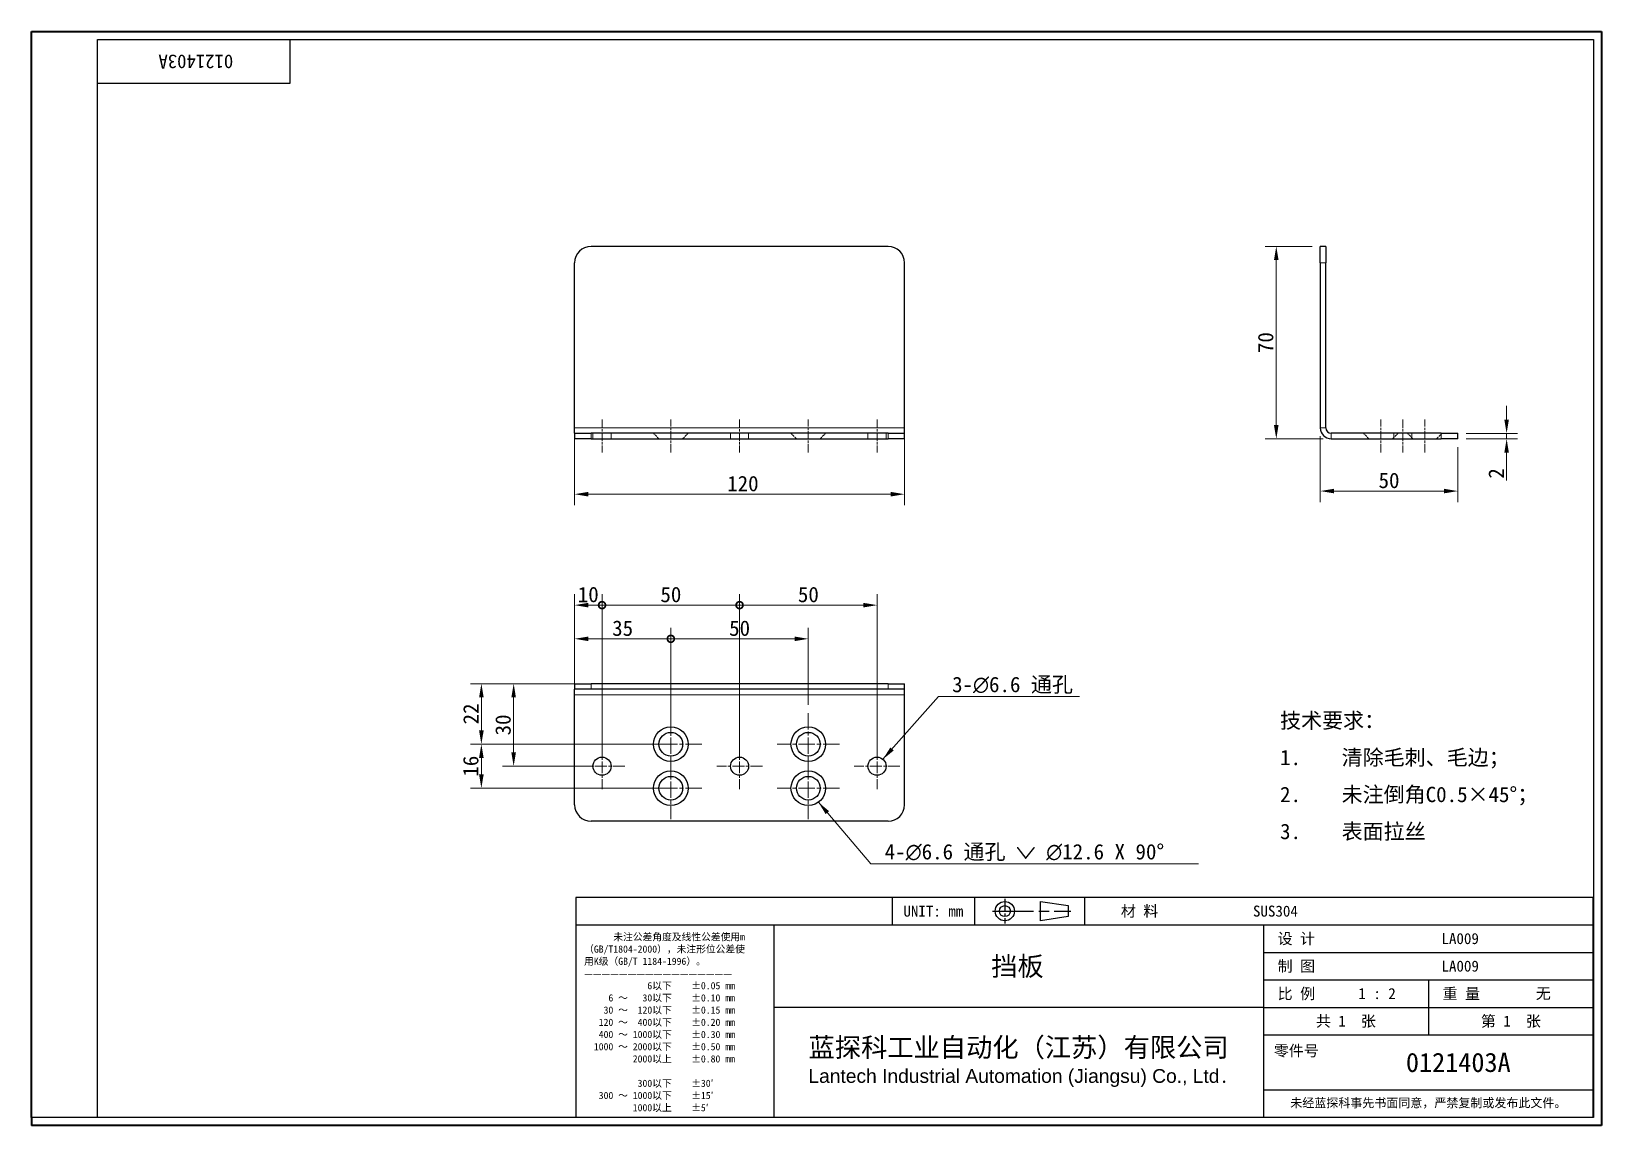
# Model space of a CAD drawing. Header units: millimetres. Extents: x 12 to 583, y 11 to 409.
import ezdxf
from ezdxf.enums import TextEntityAlignment as Align

# ---------------------------------------------------------------- set-up
doc = ezdxf.new("R2010")
doc.units = ezdxf.units.MM
doc.header["$LTSCALE"] = 2
doc.linetypes.add('CHAIN', pattern=[0.3543, 0.2362, -0.0295, 0.0591, -0.0295])
doc.linetypes.add('DASHED', pattern=[0.2067, 0.1654, -0.0413])
for name, color, linetype, lineweight in [('1', 7, 'Continuous', 18), ('可见 (ISO)', 7, 'Continuous', 25), ('可见窄的 (ISO)', 7, 'Continuous', 18), ('图框 (ISO)', 7, 'Continuous', 35), ('标题 (ISO)', 7, 'Continuous', 25)]:
    doc.layers.add(name, color=color, linetype=linetype, lineweight=lineweight)
for name, color, linetype, lineweight, true_color in [('中心标记 (ISO)', 1, 'CHAIN', 18, 0xff0000), ('中心线 (ISO)', 1, 'CHAIN', 18, 0xff0000), ('尺寸 (ISO)', 7, 'Continuous', 18, 0x008000), ('符号 (ISO)', 7, 'Continuous', 18, 0x008000), ('隐藏 (ISO)', 5, 'DASHED', 18, 0x0000ff)]:
    doc.layers.add(name, color=color, linetype=linetype, lineweight=lineweight, true_color=true_color)
doc.styles.add('文本样式164', font='SimSun.ttf')
doc.styles.add('文本样式165', font='SimSun.ttf')
doc.styles.add('文本样式74', font='SimSun.ttf')
doc.styles.add('最新国标', font='simfang.ttf')
doc.styles.add('注释文本 (ISO)', font='simfang.ttf')
doc.dimstyles.new('默认 (GB)', dxfattribs={"dimscale": 2, "dimtxt": 2.8, "dimasz": 2.5, "dimexe": 2, "dimexo": 1.5, "dimgap": 0.5, "dimtad": 1, "dimtoh": 1, "dimdsep": 46, "dimtxsty": '最新国标', "dimcen": 0.09, "dimdle": 10, "dimclrd": 256, "dimclre": 256, "dimclrt": 256, "dimaunit": 1, "dimadec": 3, "dimazin": 2, "dimtfac": 0.535714, "dimtdec": 3, "dimtmove": 0, "dimatfit": 3, "dimfxl": 0, "dimtolj": 1, "dimlwd": -1, "dimlwe": -1, "dimarcsym": 0})
doc.dimstyles.new('默认 (GB)$7', dxfattribs={"dimscale": 2, "dimtxt": 2.8, "dimasz": 2.5, "dimexe": 2, "dimexo": 1.5, "dimgap": 0.5, "dimtad": 1, "dimtoh": 1, "dimdsep": 46, "dimtxsty": '最新国标', "dimcen": 0.09, "dimdle": 10, "dimclrd": 256, "dimclre": 256, "dimclrt": 256, "dimaunit": 1, "dimadec": 3, "dimazin": 2, "dimtfac": 0.535714, "dimtdec": 3, "dimtmove": 0, "dimatfit": 3, "dimfxl": 0, "dimtolj": 1, "dimlwd": -1, "dimlwe": -1, "dimarcsym": 0})

# ---------------------------------------------------------------- blocks, each defined once
blk = doc.blocks.new('图框 最新国标')
at = {"layer": '图框 (ISO)'}
for p, q in [((6, 7), (6, 204.5)), ((6, 204.5), (291.5, 204.5)), ((291.5, 204.5), (291.5, 5.5)), ((6, 7), (6, 5.5)), ((6, 7), (6, 5.5)), ((291.5, 5.5), (6, 5.5))]:
    blk.add_line(p, q, dxfattribs=at)
at = {"layer": '图框 (ISO)', "color": 7, "linetype": 'Continuous', "lineweight": 25}
for p, q in [((18, 203), (290, 203)), ((18, 7), (18, 203)), ((18, 203), (290, 203)), ((53, 203), (53, 195)), ((290, 203), (290, 7)), ((290, 203), (290, 7)), ((53, 195), (18, 195)), ((290, 7), (6, 7)), ((290, 7), (18, 7))]:
    blk.add_line(p, q, dxfattribs=at)
at = {"layer": '图框 (ISO)', "style": '文本样式74'}
blk.add_attdef('零件代号_001', (42.7, 200.25), '', height=2.5, rotation=180, dxfattribs=at)
blk = doc.blocks.new('标题栏 最新国标')
at = {"layer": '标题 (ISO)'}
for p, q in [((381.98, -183.84), (196.98, -183.84)), ((196.98, -183.84), (196.98, -223.84)), ((254.48, -183.84), (254.48, -188.84)), ((269.48, -183.84), (269.48, -188.84)), ((281.48, -188.09), (281.48, -184.59)), ((281.48, -184.59), (286.48, -185.34)), ((286.48, -185.34), (286.48, -187.34)), ((289.48, -183.84), (289.48, -188.84)), ((381.98, -223.84), (381.98, -183.84)), ((383.48, -183.84), (383.48, -225.34)), ((286.48, -187.34), (281.48, -188.09)), ((196.98, -188.84), (381.98, -188.84)), ((232.98, -188.84), (232.98, -223.84)), ((321.98, -188.84), (321.98, -223.84)), ((321.98, -193.84), (381.98, -193.84)), ((321.98, -198.84), (381.98, -198.84)), ((351.98, -198.84), (351.98, -208.84)), ((321.98, -203.84), (232.98, -203.84)), ((321.98, -203.84), (381.98, -203.84)), ((321.98, -208.84), (381.98, -208.84)), ((321.98, -218.84), (381.98, -218.84)), ((196.98, -223.84), (381.98, -223.84)), ((383.48, -225.34), (196.98, -225.34))]:
    blk.add_line(p, q, dxfattribs=at)
at = {"layer": '标题 (ISO)', "linetype": 'CHAIN', "ltscale": 5.000333}
blk.add_line((274.98, -184.09), (274.98, -188.59), dxfattribs=at)
at = {"layer": '标题 (ISO)', "linetype": 'CHAIN', "ltscale": 15.834605}
blk.add_line((272.73, -186.34), (286.98, -186.34), dxfattribs=at)
at = {"layer": '标题 (ISO)'}
for radius in [1.75, 1]:
    blk.add_circle((274.98, -186.34), radius, dxfattribs=at)
at = {"layer": '1', "style": '文本样式164'}
for s, p in [('UNIT: mm', (261.98, -186.34)), ('材 料', (299.48, -186.34)), ('设 计', (327.98, -191.34)), ('制 图', (327.98, -196.34)), ('比 例', (327.98, -201.34)), ('重 量', (357.98, -201.34)), ('共 1  张', (336.98, -206.34)), ('第 1  张', (366.98, -206.34))]:
    blk.add_text(s, height=2, dxfattribs=at).set_placement(p, align=Align.MIDDLE_CENTER)
at = {"layer": '标题 (ISO)', "style": '注释文本 (ISO)'}
for s, insert, char_height, attachment_point, line_spacing_factor in [('\\fSimSun|b0|i0;{\\H1.3000;      未注公差角度及线性公差使用m\\P}\\fSimSun|b0|i0;{\\H1.3000;（GB/T1804-2000），未注形位公差使\\P}\\fSimSun|b0|i0;{\\H1.3000;用K级（GB/T 1184-1996）。\\P}\\fSimSun|b0|i0;{\\H1.3000;—————————————————\\P}\\fSimSun|b0|i0;{\\H1.3000;             6以下    ±0.05 mm\\P}\\fSimSun|b0|i0;{\\H1.3000;     6 ～   30以下    ±0.10 mm\\P}\\fSimSun|b0|i0;{\\H1.3000;    30 ～  120以下    ±0.15 mm\\P}\\fSimSun|b0|i0;{\\H1.3000;   120 ～  400以下    ±0.20 mm\\P}\\fSimSun|b0|i0;{\\H1.3000;   400 ～ 1000以下    ±0.30 mm\\P}\\fSimSun|b0|i0;{\\H1.3000;  1000 ～ 2000以下    ±0.50 mm\\P}\\fSimSun|b0|i0;{\\H1.3000;          2000以上    ±0.80 mm\\P}\\fSimSun|b0|i0;{\\H1.3000;\\P}\\fSimSun|b0|i0;{\\H1.3000;           300以下    ±30′\\P}\\fSimSun|b0|i0;{\\H1.3000;   300 ～ 1000以下    ±15′\\P}\\fSimSun|b0|i0;{\\H1.3000;          1000以上    ±5′}', (198.48, -206.63), 1.3, 4, 1.023913), ('{\\fMicrosoft YaHei|b0|i0|c134|p34;\\H1.75x;蓝探科工业自动化（江苏）有限公司\\P\\fArial|b0|i0|c0|p34;\\H0.71429x;Lantech Industrial Automation (Jiangsu) Co., Ltd\\fFangSong|b0|i0|c134|p49;.\\H1.15195x; }', (277.48, -213.84), 2, 5, 0.978695)]:
    blk.add_mtext(s, dxfattribs=dict(at, insert=insert, char_height=char_height, attachment_point=attachment_point, line_spacing_factor=line_spacing_factor))
at = {"layer": '标题 (ISO)', "attachment_point": 5, "style": '注释文本 (ISO)'}
for s, insert, char_height in [('\\fFangSong|b0|i0;零件号', (327.98, -211.84), 2), ('\\fSimSun|b0|i0;{\\H1.6000;未经蓝探科事先书面同意，严禁复制或发布此文件。}', (351.98, -221.34), 1.6)]:
    blk.add_mtext(s, dxfattribs=dict(at, insert=insert, char_height=char_height))
at = {"layer": '标题 (ISO)'}
for tag, p, height, style in [('材料_001', (320.09, -187.33), 2, '注释文本 (ISO)'), ('设计人_001', (354.37, -192.33), 2, '注释文本 (ISO)'), ('库存编号_001', (272.5, -198.11), 3.5, '文本样式165'), ('设计人_001', (354.37, -197.33), 2, '注释文本 (ISO)'), ('视图比例_001', (339.26, -202.33), 2, '注释文本 (ISO)'), ('质量\\P3;_001', (371.53, -202.3), 2, '注释文本 (ISO)'), ('零件代号_001', (347.9, -215.59), 3.5, '文本样式165')]:
    blk.add_attdef(tag, p, '', height=height, dxfattribs=dict(at, style=style))
blk = doc.blocks.new('_DotSmall')
at = {"color": 0, "linetype": 'ByBlock', "const_width": 0.5}
blk.add_lwpolyline([(-0.0625, 0, 1), (0.0625, 0, 1)], format="xyb", close=True, dxfattribs=at)
blk = doc.blocks.new('*D5')
at = {"layer": 'Defpoints', "color": 0, "transparency": 16777216}
for p in [(244.52, 188.06), (209.52, 167.73), (244.52, 149.73)]:
    blk.add_point(p, dxfattribs=at)
at = {"layer": '尺寸 (ISO)', "color": 116, "true_color": 0x00803f, "transparency": 16777216}
for p, q in [((209.52, 170.73), (209.52, 192.06)), ((244.52, 152.73), (244.52, 192.06)), ((214.52, 188.06), (244.52, 188.06))]:
    blk.add_line(p, q, dxfattribs=at)
blk.add_solid([(214.52, 188.89), (214.52, 187.23), (209.52, 188.06)], dxfattribs=at)
at = {"layer": '尺寸 (ISO)', "color": 116, "true_color": 0x00803f, "transparency": 16777216, "xscale": 5, "yscale": 5, "zscale": 5}
blk.add_blockref('_DotSmall', (244.52, 188.06), dxfattribs=at)
at = {"layer": '尺寸 (ISO)', "transparency": 16777216, "insert": (227, 191.89), "char_height": 5.6, "attachment_point": 5, "style": '最新国标'}
blk.add_mtext('\\A1;35', dxfattribs=at)
blk = doc.blocks.new('*D7')
at = {"layer": 'Defpoints', "color": 0, "transparency": 16777216}
for p in [(294.52, 188.06), (294.52, 161.03), (244.52, 149.73)]:
    blk.add_point(p, dxfattribs=at)
at = {"layer": '尺寸 (ISO)', "color": 116, "true_color": 0x00803f, "transparency": 16777216}
for p, q in [((244.52, 152.73), (244.52, 192.06)), ((294.52, 164.03), (294.52, 192.06)), ((244.52, 188.06), (289.52, 188.06))]:
    blk.add_line(p, q, dxfattribs=at)
blk.add_solid([(289.52, 188.89), (289.52, 187.23), (294.52, 188.06)], dxfattribs=at)
at = {"layer": '尺寸 (ISO)', "color": 116, "true_color": 0x00803f, "transparency": 16777216, "xscale": 5, "yscale": 5, "zscale": 5, "rotation": 180}
blk.add_blockref('_DotSmall', (244.52, 188.06), dxfattribs=at)
at = {"layer": '尺寸 (ISO)', "transparency": 16777216, "insert": (269.54, 191.89), "char_height": 5.6, "attachment_point": 5, "style": '最新国标'}
blk.add_mtext('\\A1;50', dxfattribs=at)
blk = doc.blocks.new('*D8')
at = {"layer": 'Defpoints', "color": 0, "transparency": 16777216}
for p in [(219.52, 200.31), (209.52, 167.73), (219.52, 141.73)]:
    blk.add_point(p, dxfattribs=at)
at = {"layer": '尺寸 (ISO)', "color": 116, "true_color": 0x00803f, "transparency": 16777216}
for p, q in [((209.52, 170.73), (209.52, 204.31)), ((214.52, 200.31), (219.52, 200.31)), ((219.52, 144.73), (219.52, 204.31))]:
    blk.add_line(p, q, dxfattribs=at)
blk.add_solid([(214.52, 201.14), (214.52, 199.47), (209.52, 200.31)], dxfattribs=at)
at = {"layer": '尺寸 (ISO)', "color": 116, "true_color": 0x00803f, "transparency": 16777216, "xscale": 5, "yscale": 5, "zscale": 5}
blk.add_blockref('_DotSmall', (219.52, 200.31), dxfattribs=at)
at = {"layer": '尺寸 (ISO)', "transparency": 16777216, "insert": (214.5, 204.14), "char_height": 5.6, "attachment_point": 5, "style": '最新国标'}
blk.add_mtext('\\A1;10', dxfattribs=at)
blk = doc.blocks.new('*D9')
at = {"layer": 'Defpoints', "color": 0, "transparency": 16777216}
for p in [(269.52, 200.31), (219.52, 141.73), (269.52, 141.73)]:
    blk.add_point(p, dxfattribs=at)
at = {"layer": '尺寸 (ISO)', "color": 116, "true_color": 0x00803f, "transparency": 16777216}
for p, q in [((219.52, 144.73), (219.52, 204.31)), ((219.52, 200.31), (269.52, 200.31)), ((269.52, 144.73), (269.52, 204.31))]:
    blk.add_line(p, q, dxfattribs=at)
at = {"layer": '尺寸 (ISO)', "color": 116, "true_color": 0x00803f, "transparency": 16777216, "xscale": 5, "yscale": 5, "zscale": 5, "rotation": 180}
blk.add_blockref('_DotSmall', (219.52, 200.31), dxfattribs=at)
at = {"layer": '尺寸 (ISO)', "color": 116, "true_color": 0x00803f, "transparency": 16777216, "xscale": 5, "yscale": 5, "zscale": 5}
blk.add_blockref('_DotSmall', (269.52, 200.31), dxfattribs=at)
at = {"layer": '尺寸 (ISO)', "transparency": 16777216, "insert": (244.54, 204.14), "char_height": 5.6, "attachment_point": 5, "style": '最新国标'}
blk.add_mtext('\\A1;50', dxfattribs=at)
blk = doc.blocks.new('*D10')
at = {"layer": 'Defpoints', "color": 0, "transparency": 16777216}
for p in [(319.52, 200.31), (269.52, 141.73), (319.52, 141.73)]:
    blk.add_point(p, dxfattribs=at)
at = {"layer": '尺寸 (ISO)', "color": 116, "true_color": 0x00803f, "transparency": 16777216}
for p, q in [((269.52, 144.73), (269.52, 204.31)), ((269.52, 200.31), (314.52, 200.31)), ((319.52, 144.73), (319.52, 204.31))]:
    blk.add_line(p, q, dxfattribs=at)
blk.add_solid([(314.52, 201.14), (314.52, 199.47), (319.52, 200.31)], dxfattribs=at)
at = {"layer": '尺寸 (ISO)', "color": 116, "true_color": 0x00803f, "transparency": 16777216, "xscale": 5, "yscale": 5, "zscale": 5, "rotation": 180}
blk.add_blockref('_DotSmall', (269.52, 200.31), dxfattribs=at)
at = {"layer": '尺寸 (ISO)', "transparency": 16777216, "insert": (294.54, 204.14), "char_height": 5.6, "attachment_point": 5, "style": '最新国标'}
blk.add_mtext('\\A1;50', dxfattribs=at)
blk = doc.blocks.new('*D11')
at = {"layer": 'Defpoints', "color": 0, "transparency": 16777216}
for p in [(215.52, 171.73), (175.63, 149.73), (244.52, 149.73)]:
    blk.add_point(p, dxfattribs=at)
at = {"layer": '尺寸 (ISO)', "color": 116, "true_color": 0x00803f, "transparency": 16777216}
for p, q in [((212.52, 171.73), (171.63, 171.73)), ((175.63, 166.73), (175.63, 154.73)), ((241.52, 149.73), (171.63, 149.73))]:
    blk.add_line(p, q, dxfattribs=at)
for points in [[(174.8, 166.73), (176.47, 166.73), (175.63, 171.73)], [(174.8, 154.73), (176.47, 154.73), (175.63, 149.73)]]:
    blk.add_solid(points, dxfattribs=at)
at = {"layer": '尺寸 (ISO)', "transparency": 16777216, "insert": (171.83, 160.73), "char_height": 5.6, "attachment_point": 5, "rotation": 90, "style": '最新国标'}
blk.add_mtext('\\A1;22', dxfattribs=at)
blk = doc.blocks.new('*D12')
at = {"layer": 'Defpoints', "color": 0, "transparency": 16777216}
for p in [(215.52, 171.73), (187.37, 141.73), (219.52, 141.73)]:
    blk.add_point(p, dxfattribs=at)
at = {"layer": '尺寸 (ISO)', "color": 116, "true_color": 0x00803f, "transparency": 16777216}
for p, q in [((212.52, 171.73), (183.37, 171.73)), ((187.37, 166.73), (187.37, 146.73)), ((216.52, 141.73), (183.37, 141.73))]:
    blk.add_line(p, q, dxfattribs=at)
for points in [[(186.54, 166.73), (188.2, 166.73), (187.37, 171.73)], [(186.54, 146.73), (188.2, 146.73), (187.37, 141.73)]]:
    blk.add_solid(points, dxfattribs=at)
at = {"layer": '尺寸 (ISO)', "transparency": 16777216, "insert": (183.54, 156.73), "char_height": 5.6, "attachment_point": 5, "rotation": 90, "style": '最新国标'}
blk.add_mtext('\\A1;30', dxfattribs=at)
blk = doc.blocks.new('*D13')
at = {"layer": 'Defpoints', "color": 0, "transparency": 16777216}
for p in [(244.52, 149.73), (175.63, 133.73), (244.52, 133.73)]:
    blk.add_point(p, dxfattribs=at)
at = {"layer": '尺寸 (ISO)', "color": 116, "true_color": 0x00803f, "transparency": 16777216}
for p, q in [((241.52, 149.73), (171.63, 149.73)), ((175.63, 144.73), (175.63, 138.73)), ((241.52, 133.73), (171.63, 133.73))]:
    blk.add_line(p, q, dxfattribs=at)
for points in [[(174.8, 144.73), (176.47, 144.73), (175.63, 149.73)], [(174.8, 138.73), (176.47, 138.73), (175.63, 133.73)]]:
    blk.add_solid(points, dxfattribs=at)
at = {"layer": '尺寸 (ISO)', "transparency": 16777216, "insert": (171.8, 141.73), "char_height": 5.6, "attachment_point": 5, "rotation": 90, "style": '最新国标'}
blk.add_mtext('\\A1;16', dxfattribs=at)
blk = doc.blocks.new('*D14')
at = {"layer": 'Defpoints', "color": 0, "transparency": 16777216}
for p in [(209.52, 264.8), (329.52, 264.8), (329.52, 240.66)]:
    blk.add_point(p, dxfattribs=at)
at = {"layer": '尺寸 (ISO)', "color": 116, "true_color": 0x00803f, "transparency": 16777216}
for p, q in [((209.52, 261.8), (209.52, 236.66)), ((329.52, 261.8), (329.52, 236.66)), ((214.52, 240.66), (324.52, 240.66))]:
    blk.add_line(p, q, dxfattribs=at)
for points in [[(214.52, 241.5), (214.52, 239.83), (209.52, 240.66)], [(324.52, 241.5), (324.52, 239.83), (329.52, 240.66)]]:
    blk.add_solid(points, dxfattribs=at)
at = {"layer": '尺寸 (ISO)', "transparency": 16777216, "insert": (270.73, 244.49), "char_height": 5.6, "attachment_point": 5, "style": '最新国标'}
blk.add_mtext('\\A1;120', dxfattribs=at)
blk = doc.blocks.new('*D15')
at = {"layer": 'Defpoints', "color": 0, "transparency": 16777216}
for p in [(480.7, 330.8), (464.7, 260.8), (484.7, 260.8)]:
    blk.add_point(p, dxfattribs=at)
at = {"layer": '尺寸 (ISO)', "color": 116, "true_color": 0x00803f, "transparency": 16777216}
for p, q in [((477.7, 330.8), (460.7, 330.8)), ((464.7, 325.8), (464.7, 265.8)), ((481.7, 260.8), (460.7, 260.8))]:
    blk.add_line(p, q, dxfattribs=at)
for points in [[(463.86, 325.8), (465.53, 325.8), (464.7, 330.8)], [(463.86, 265.8), (465.53, 265.8), (464.7, 260.8)]]:
    blk.add_solid(points, dxfattribs=at)
at = {"layer": '尺寸 (ISO)', "transparency": 16777216, "insert": (460.86, 295.8), "char_height": 5.6, "attachment_point": 5, "rotation": 90, "style": '最新国标'}
blk.add_mtext('\\A1;70', dxfattribs=at)
blk = doc.blocks.new('*D16')
at = {"layer": 'Defpoints', "color": 0, "transparency": 16777216}
for p in [(480.7, 264.8), (530.7, 260.8), (530.7, 241.8)]:
    blk.add_point(p, dxfattribs=at)
at = {"layer": '尺寸 (ISO)', "color": 116, "true_color": 0x00803f, "transparency": 16777216}
for p, q in [((480.7, 261.8), (480.7, 237.8)), ((530.7, 257.8), (530.7, 237.8)), ((485.7, 241.8), (525.7, 241.8))]:
    blk.add_line(p, q, dxfattribs=at)
for points in [[(485.7, 242.64), (485.7, 240.97), (480.7, 241.8)], [(525.7, 242.64), (525.7, 240.97), (530.7, 241.8)]]:
    blk.add_solid(points, dxfattribs=at)
at = {"layer": '尺寸 (ISO)', "transparency": 16777216, "insert": (505.7, 245.64), "char_height": 5.6, "attachment_point": 5, "style": '最新国标'}
blk.add_mtext('\\A1;50', dxfattribs=at)
blk = doc.blocks.new('*D17')
at = {"layer": 'Defpoints', "color": 0, "transparency": 16777216}
for p in [(530.7, 262.8), (530.7, 260.8), (548.46, 260.8)]:
    blk.add_point(p, dxfattribs=at)
at = {"layer": '尺寸 (ISO)', "color": 116, "true_color": 0x00803f, "transparency": 16777216}
for p, q in [((548.46, 267.8), (548.46, 272.8)), ((533.7, 262.8), (552.46, 262.8)), ((548.46, 262.8), (548.46, 260.8)), ((533.7, 260.8), (552.46, 260.8)), ((548.46, 255.8), (548.46, 245.64))]:
    blk.add_line(p, q, dxfattribs=at)
for points in [[(547.63, 267.8), (549.29, 267.8), (548.46, 262.8)], [(547.63, 255.8), (549.29, 255.8), (548.46, 260.8)]]:
    blk.add_solid(points, dxfattribs=at)
at = {"layer": '尺寸 (ISO)', "transparency": 16777216, "insert": (544.66, 248.22), "char_height": 5.6, "attachment_point": 5, "rotation": 90, "style": '最新国标'}
blk.add_mtext('\\A1;2', dxfattribs=at)

msp = doc.modelspace()

# ---------------------------------------------------------------- linework, layer by layer
at = {"layer": '中心标记 (ISO)', "ltscale": 12.556543}
for p, q in [((244.522, 161.028), (244.522, 138.428)), ((294.522, 161.028), (294.522, 138.428)), ((255.822, 149.728), (233.222, 149.728)), ((305.822, 149.728), (283.222, 149.728)), ((244.522, 145.028), (244.522, 122.428)), ((294.522, 145.028), (294.522, 122.428)), ((255.822, 133.728), (233.222, 133.728)), ((305.822, 133.728), (283.222, 133.728))]:
    msp.add_line(p, q, dxfattribs=at)
at = {"layer": '中心标记 (ISO)', "ltscale": 9.222921}
for p, q in [((219.522, 150.028), (219.522, 133.428)), ((269.522, 150.028), (269.522, 133.428)), ((319.522, 150.028), (319.522, 133.428)), ((227.822, 141.728), (211.222, 141.728)), ((277.822, 141.728), (261.222, 141.728)), ((327.822, 141.728), (311.222, 141.728))]:
    msp.add_line(p, q, dxfattribs=at)
at = {"layer": '中心线 (ISO)', "ltscale": 6.667144}
for p, q in [((219.522, 267.805), (219.522, 255.805)), ((244.522, 255.805), (244.522, 267.805)), ((269.522, 267.805), (269.522, 255.805)), ((294.522, 255.805), (294.522, 267.805)), ((319.522, 267.805), (319.522, 255.805)), ((502.696, 255.805), (502.696, 267.805)), ((510.696, 267.805), (510.696, 255.805)), ((518.696, 255.805), (518.696, 267.805))]:
    msp.add_line(p, q, dxfattribs=at)
at = {"layer": '可见 (ISO)'}
for p, q in [((323.522, 330.805), (215.522, 330.805)), ((482.696, 330.805), (480.696, 330.805)), ((480.696, 324.805), (480.696, 330.805)), ((482.696, 330.805), (482.696, 324.805)), ((209.522, 264.805), (209.522, 324.805)), ((329.522, 264.805), (329.522, 324.805)), ((480.696, 324.805), (480.696, 264.805)), ((482.696, 264.805), (482.696, 324.805)), ((209.522, 262.805), (209.522, 264.805)), ((209.522, 262.805), (215.522, 262.805)), ((209.522, 262.805), (209.522, 260.805)), ((323.522, 262.805), (215.522, 262.805)), ((323.522, 262.805), (329.522, 262.805)), ((329.522, 262.805), (329.522, 264.805)), ((329.522, 260.805), (329.522, 262.805)), ((524.696, 262.805), (484.696, 262.805)), ((524.696, 262.805), (530.696, 262.805)), ((530.696, 260.805), (530.696, 262.805)), ((215.522, 260.805), (209.522, 260.805)), ((215.522, 260.805), (323.522, 260.805)), ((329.522, 260.805), (323.522, 260.805)), ((484.696, 260.805), (524.696, 260.805)), ((530.696, 260.805), (524.696, 260.805)), ((209.522, 171.728), (215.522, 171.728)), ((209.522, 171.728), (209.522, 169.728)), ((323.522, 171.728), (215.522, 171.728)), ((323.522, 171.728), (329.522, 171.728)), ((329.522, 169.728), (329.522, 171.728)), ((215.522, 169.728), (209.522, 169.728)), ((209.522, 167.728), (209.522, 169.728)), ((209.522, 127.728), (209.522, 167.728)), ((323.522, 169.728), (215.522, 169.728)), ((329.522, 169.728), (323.522, 169.728)), ((329.522, 167.728), (329.522, 169.728)), ((329.522, 127.728), (329.522, 167.728)), ((323.522, 121.728), (215.522, 121.728))]:
    msp.add_line(p, q, dxfattribs=at)
for centre, radius in [((244.522, 149.728), 6.3), ((294.522, 149.728), 6.3), ((244.522, 149.728), 4.3), ((294.522, 149.728), 4.3), ((219.522, 141.728), 3.3), ((269.522, 141.728), 3.3), ((319.522, 141.728), 3.3), ((244.522, 133.728), 6.3), ((244.522, 133.728), 4.3), ((294.522, 133.728), 6.3), ((294.522, 133.728), 4.3)]:
    msp.add_circle(centre, radius, dxfattribs=at)
for centre, radius, start, end in [((215.522, 324.805), 6, 90, 180), ((323.522, 324.805), 6, 0, 90), ((484.696, 264.805), 4, 180, 270), ((484.696, 264.805), 2, 180, 270), ((215.522, 127.728), 6, 180, 270), ((323.522, 127.728), 6, 270, 0)]:
    msp.add_arc(centre, radius, start, end, dxfattribs=at)
at = {"layer": '可见窄的 (ISO)'}
for p, q in [((480.696, 324.805), (482.696, 324.805)), ((209.522, 264.805), (329.522, 264.805)), ((215.522, 260.805), (215.522, 262.805)), ((323.522, 262.805), (323.522, 260.805)), ((480.696, 264.805), (482.696, 264.805)), ((484.696, 260.805), (484.696, 262.805)), ((524.696, 262.805), (524.696, 260.805)), ((215.522, 169.728), (215.522, 171.728)), ((323.522, 171.728), (323.522, 169.728)), ((209.522, 167.728), (329.522, 167.728))]:
    msp.add_line(p, q, dxfattribs=at)
at = {"layer": '隐藏 (ISO)', "ltscale": 1.904597}
for p, q in [((216.222, 262.805), (216.222, 260.805)), ((222.822, 262.805), (222.822, 260.805)), ((266.222, 262.805), (266.222, 260.805)), ((272.822, 262.805), (272.822, 260.805)), ((316.222, 262.805), (316.222, 260.805)), ((322.822, 262.805), (322.822, 260.805)), ((507.396, 262.805), (507.396, 260.805)), ((513.996, 262.805), (513.996, 260.805))]:
    msp.add_line(p, q, dxfattribs=at)
at = {"layer": '隐藏 (ISO)', "ltscale": 2.693548}
for p, q in [((240.222, 260.805), (238.222, 262.805)), ((248.822, 260.805), (250.822, 262.805)), ((290.222, 260.805), (288.222, 262.805)), ((298.822, 260.805), (300.822, 262.805)), ((498.396, 260.805), (496.396, 262.805)), ((506.996, 260.805), (508.996, 262.805)), ((514.396, 260.805), (512.396, 262.805)), ((522.996, 260.805), (524.996, 262.805))]:
    msp.add_line(p, q, dxfattribs=at)

# ---------------------------------------------------------------- block references
at = {"xscale": 2, "yscale": 2, "zscale": 2}
msp.add_blockref('图框 最新国标', (0, 0), dxfattribs=at).add_auto_attribs({'零件代号_001': '0121403A'})
ref = msp.add_blockref('标题栏 最新国标', (-183.965, 461.689), dxfattribs=dict(xscale=2, yscale=2, zscale=2))
ref.add_attrib('零件代号_001', '0121403A', (511.841, 30.5), dxfattribs={"layer": '标题 (ISO)', "height": 7, "style": '文本样式165'})
ref.add_attrib('库存编号_001', '挡板', (361.028, 65.461), dxfattribs={"layer": '标题 (ISO)', "height": 7, "style": '文本样式165'})
ref.add_attrib('质量\\P3;_001', '无', (559.086, 57.08), dxfattribs={"layer": '标题 (ISO)', "height": 4, "style": '注释文本 (ISO)'})
ref.add_attrib('视图比例_001', '1 : 2', (494.56, 57.034), dxfattribs={"layer": '标题 (ISO)', "height": 4, "style": '注释文本 (ISO)'})
ref.add_attrib('设计人_001', 'LA009', (524.777, 77.023), dxfattribs={"layer": '标题 (ISO)', "height": 4, "style": '注释文本 (ISO)'})
ref.add_attrib('设计人_001', 'LA009', (524.777, 67.023), dxfattribs={"layer": '标题 (ISO)', "height": 4, "style": '注释文本 (ISO)'})
ref.add_attrib('材料_001', 'SUS304', (456.223, 87.023), dxfattribs={"layer": '标题 (ISO)', "height": 4, "style": '注释文本 (ISO)'})

# ---------------------------------------------------------------- texts
at = {"layer": '符号 (ISO)', "char_height": 5.6}
for s, insert, width, attachment_point, line_spacing_factor, style in [('3-\\fAIGDT|b0|i0;{\\H5.6000;n}\\fFangSong|b0|i0;{\\H5.6000;6.6 通孔}', (346.811, 168.039), 48.67574, 7, 0.49, '最新国标'), ('\\fFangSong|b0|i0;{\\H5.6000;技术要求：\\P}\\fFangSong|b0|i0;{\\H5.6000;1.^I}\\fFangSong|b0|i0;{\\H5.6000;清除毛刺、毛边；\\P}\\fFangSong|b0|i0;{\\H5.6000;2.^I}\\fFangSong|b0|i0;{\\H5.6000;未注倒角C0.5×45°；\\P}\\fFangSong|b0|i0;{\\H5.6000;3.^I}\\fFangSong|b0|i0;{\\H5.6000;表面拉丝}', (466.068, 137.876), 100.63626, 4, 1.441304, '注释文本 (ISO)'), ('4-\\fAIGDT|b0|i0;{\\H5.6000;n}\\fFangSong|b0|i0;{\\H5.6000;6.6 通孔 }\\fAIGDT|b0|i0;{\\H5.6000;w}\\fFangSong|b0|i0;{\\H5.6000; }\\fAIGDT|b0|i0;{\\H5.6000;n}\\fFangSong|b0|i0;{\\H5.6000;12.6 X 90°}', (322.317, 107.207), 122.34738, 7, 0.49, '最新国标')]:
    msp.add_mtext(s, dxfattribs=dict(at, insert=insert, width=width, attachment_point=attachment_point, line_spacing_factor=line_spacing_factor, style=style))

# ---------------------------------------------------------------- dimensions: what is measured, and where the dimension line sits
at = {"layer": '尺寸 (ISO)', "color": 116, "true_color": 0x00803f}
for base, p1, p2, angle, override, picture, middle in [((464.696, 260.805), (480.696, 330.805), (484.696, 260.805), 270, {"dimgap": 0.5, "dimtoh": 0, "dimdec": 2, "dimtol": 0, "dimlim": 0, "dimtp": 0, "dimtm": 0, "dimtdec": 3, "dimtofl": 0, "dimatfit": 1}, '*D15', (464.696, 295.805)), ((548.461, 260.805), (530.696, 262.805), (530.696, 260.805), 90, {"dimgap": 0.5, "dimtoh": 0, "dimdec": 2, "dimtol": 0, "dimlim": 0, "dimtp": 0, "dimtm": 0, "dimtdec": 3, "dimtofl": 1, "dimatfit": 1}, '*D17', (548.461, 248.221)), ((530.696, 241.805), (480.696, 264.805), (530.696, 260.805), 180, {"dimgap": 0.5, "dimtoh": 0, "dimdec": 2, "dimtol": 0, "dimlim": 0, "dimtp": 0, "dimtm": 0, "dimtdec": 3, "dimtofl": 0, "dimatfit": 1}, '*D16', (505.696, 241.805)), ((219.522, 200.305), (209.522, 167.728), (219.522, 141.728), 180, {"dimgap": 0.5, "dimtoh": 0, "dimdec": 2, "dimblk2": 'DotSmall', "dimsah": 1, "dimdle": 0, "dimtol": 0, "dimlim": 0, "dimtp": 0, "dimtm": 0, "dimtdec": 3, "dimtofl": 1, "dimatfit": 1}, '*D8', (214.502, 200.305)), ((269.522, 200.305), (219.522, 141.728), (269.522, 141.728), 180, {"dimgap": 0.5, "dimtoh": 0, "dimdec": 2, "dimblk1": 'DotSmall', "dimblk2": 'DotSmall', "dimsah": 1, "dimdle": 0, "dimtol": 0, "dimlim": 0, "dimtp": 0, "dimtm": 0, "dimtdec": 3, "dimtofl": 0, "dimatfit": 1}, '*D9', (244.542, 200.305)), ((319.522, 200.305), (269.522, 141.728), (319.522, 141.728), 180, {"dimgap": 0.5, "dimtoh": 0, "dimdec": 2, "dimblk1": 'DotSmall', "dimsah": 1, "dimdle": 0, "dimtol": 0, "dimlim": 0, "dimtp": 0, "dimtm": 0, "dimtdec": 3, "dimtofl": 0, "dimatfit": 1}, '*D10', (294.542, 200.305)), ((244.522, 188.059), (209.522, 167.728), (244.522, 149.728), 180, {"dimgap": 0.5, "dimtoh": 0, "dimdec": 2, "dimblk2": 'DotSmall', "dimsah": 1, "dimdle": 0, "dimtol": 0, "dimlim": 0, "dimtp": 0, "dimtm": 0, "dimtdec": 3, "dimtofl": 0, "dimatfit": 1}, '*D5', (227.002, 188.059)), ((294.522, 188.059), (244.522, 149.728), (294.522, 161.028), 180, {"dimgap": 0.5, "dimtoh": 0, "dimdec": 2, "dimblk1": 'DotSmall', "dimsah": 1, "dimdle": 0, "dimtol": 0, "dimlim": 0, "dimtp": 0, "dimtm": 0, "dimtdec": 3, "dimtofl": 0, "dimatfit": 1}, '*D7', (269.542, 188.059)), ((175.634, 149.728), (215.522, 171.728), (244.522, 149.728), 90, {"dimgap": 0.5, "dimtoh": 0, "dimdec": 2, "dimtol": 0, "dimlim": 0, "dimtp": 0, "dimtm": 0, "dimtdec": 3, "dimtofl": 0, "dimatfit": 1}, '*D11', (175.634, 160.728)), ((187.37, 141.728), (215.522, 171.728), (219.522, 141.728), 90, {"dimgap": 0.5, "dimtoh": 0, "dimdec": 2, "dimtol": 0, "dimlim": 0, "dimtp": 0, "dimtm": 0, "dimtdec": 3, "dimtofl": 0, "dimatfit": 1}, '*D12', (187.37, 156.728)), ((175.634, 133.728), (244.522, 149.728), (244.522, 133.728), 90, {"dimgap": 0.5, "dimtoh": 0, "dimdec": 2, "dimtol": 0, "dimlim": 0, "dimtp": 0, "dimtm": 0, "dimtdec": 3, "dimtofl": 0, "dimatfit": 1}, '*D13', (175.634, 141.728))]:
    dim = msp.add_linear_dim(base=base, p1=p1, p2=p2, angle=angle, dimstyle='默认 (GB)', override=override, dxfattribs=at)
    dim.commit()
    dim.dimension.update_dxf_attribs({"geometry": picture, "text_midpoint": middle, "dimtype": 160})
dim = msp.add_linear_dim(base=(329.522, 240.662), p1=(209.522, 264.805), p2=(329.522, 264.805), dimstyle='默认 (GB)', override={"dimgap": 0.5, "dimtoh": 0, "dimdec": 2, "dimtol": 0, "dimlim": 0, "dimtp": 0, "dimtm": 0, "dimtdec": 3, "dimtofl": 0, "dimatfit": 1}, dxfattribs=at)
dim.commit()
dim.dimension.update_dxf_attribs({"geometry": '*D14', "text_midpoint": (270.729, 240.662), "dimtype": 160})

# ---------------------------------------------------------------- leaders
at = {"layer": '符号 (ISO)', "annotation_type": 0, "has_hookline": 1, "hookline_direction": 0}
for points, text_width in [([(321.654, 144.247), (341.811, 167.106), (346.811, 167.106)], 46.354), ([(298.205, 128.616), (317.317, 106.274), (322.317, 106.274)], 114.121)]:
    msp.add_leader(points, dimstyle='默认 (GB)$7', override={"dimgap": 0, "dimtad": 1}, dxfattribs=dict(at, text_width=text_width))

doc.saveas('drawing.dxf')
